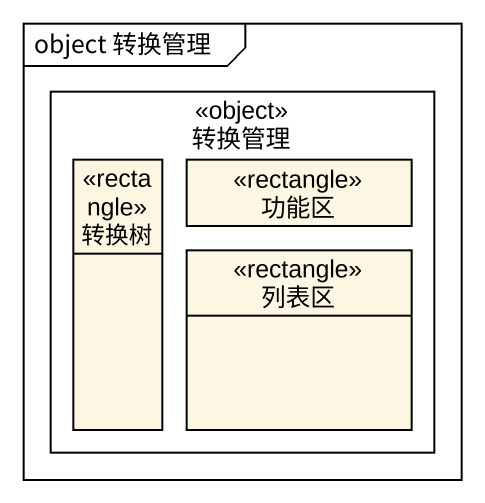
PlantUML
@startuml
mainframe object 转换管理
hide circle
hide empty members
rectangle 转换管理 <<object>> {
  class 转换树 <<rectangle>>
  class 功能区 <<rectangle>>
  class 列表区 <<rectangle>>
}
@enduml
